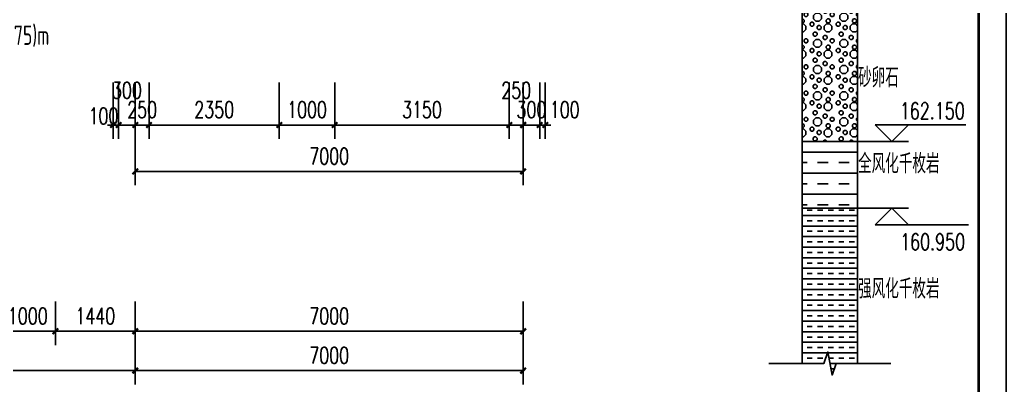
# Model space of a CAD drawing. Header units: millimetres. Extents: x -725 to 2274960, y -506 to 2980382.
# Drawn here: x 2057479 to 2075283, y 2667369 to 2673957 of the extents above; entities that cross this region are included whole.
import ezdxf

# ---------------------------------------------------------------- set-up
doc = ezdxf.new("R2010")
doc.units = ezdxf.units.MM
doc.header["$LTSCALE"] = 1000
doc.linetypes.add('DOTE', pattern=[2.42, 2, -0.2, 0.02, -0.2])
for name, color, linetype in [('DIM_ELEV', 3, 'Continuous'), ('DIM_LEAD', 3, 'Continuous'), ('DIM_SYMB', 3, 'Continuous'), ('DOTE', 1, 'DOTE'), ('E_OTHER', 7, 'Continuous'), ('PUB_DIM', 3, 'Continuous'), ('PUB_TITLE', 4, 'Continuous'), ('TWT_DIM', 3, 'Continuous'), ('YHG_文字', 7, 'Continuous'), ('YHJ_剖面_梁板', 4, 'Continuous')]:
    doc.layers.add(name, color=color, linetype=linetype)
doc.layers.add('管', color=1, linetype='Continuous', lineweight=30)
doc.styles.add('_TCH_DIM', font='SIMPLEX', dxfattribs={"bigfont": 'GBCBIG'})
doc.styles.add('_TCH_DIM_T3', font='SIMPLEX', dxfattribs={"width": 0.705882, "bigfont": 'GBCBIG'})
doc.styles.add('TSSD_Rein', font='tssdeng.shx', dxfattribs={"width": 0.7, "bigfont": 'hztxt.shx'})
doc.dimstyles.new('_TCH_ARCH_M_M&&100', dxfattribs={"dimtxt": 297.5, "dimasz": 100, "dimexe": 250, "dimexo": 300, "dimgap": 126.25, "dimtad": 1, "dimdec": 0, "dimzin": 0, "dimdsep": 46, "dimtxsty": '_TCH_DIM_T3', "dimblk": 'ARCHTICK', "dimcen": 0.09, "dimclrt": 7, "dimazin": 2, "dimtfac": 1, "dimtdec": 0, "dimtix": 1, "dimtmove": 2, "dimatfit": 3, "dimfxl": 75, "dimtolj": 1, "dimtzin": 0, "dimarcsym": 0})
doc.dimstyles.new('_TCH_ARCH_MM_M&&100', dxfattribs={"dimtxt": 297.5, "dimasz": 100, "dimexe": 250, "dimexo": 300, "dimgap": 126.25, "dimtad": 1, "dimdec": 0, "dimzin": 0, "dimdsep": 46, "dimtxsty": '_TCH_DIM_T3', "dimblk": 'ARCHTICK', "dimcen": 0.09, "dimclrt": 7, "dimazin": 2, "dimtfac": 1, "dimtdec": 0, "dimtix": 1, "dimtmove": 2, "dimatfit": 3, "dimfxl": 75, "dimtolj": 1, "dimtzin": 0, "dimarcsym": 0})
doc.dimstyles.new('_TWT_ARCH&&100', dxfattribs={"dimtxt": 297.5, "dimasz": 100, "dimexe": 250, "dimexo": 300, "dimgap": 126.25, "dimtad": 1, "dimdec": 0, "dimzin": 0, "dimdsep": 46, "dimtxsty": '_TCH_DIM_T3', "dimblk": 'ARCHTICK', "dimcen": 0.09, "dimclrt": 7, "dimazin": 2, "dimtfac": 1, "dimtdec": 0, "dimtix": 1, "dimtmove": 2, "dimatfit": 3, "dimfxl": 75, "dimtolj": 1, "dimtzin": 0, "dimarcsym": 0})

# ---------------------------------------------------------------- blocks, each defined once
blk = doc.blocks.new('HAYJZ A3')
blk.add_lwpolyline([(4975, -403417), (46975, -403417), (46975, -433117), (4975, -433117), (4975, -403417)])
at = {"const_width": 50}
blk.add_lwpolyline([(7475, -403917), (46475, -403917), (46475, -432617), (7475, -432617), (7475, -403917)], dxfattribs=at)
at = {"layer": 'PUB_TITLE'}
blk.add_lwpolyline([(4975, -433117), (46975, -433117), (46975, -403417), (4975, -403417)], close=True, dxfattribs=at)
blk = doc.blocks.new('30度')
at = {"layer": '管', "color": 8}
for p, q in [((-97, 216), (-130, 158)), ((-97, 216), (164, 66)), ((-130, 158), (-151, 76)), ((-151, 76), (-150, 13)), ((150, 34), (-151, 76)), ((-150, 13), (150, 13)), ((155, 50), (-130, 158)), ((155, 50), (150, 34)), ((150, 34), (150, 13)), ((164, 66), (155, 50))]:
    blk.add_line(p, q, dxfattribs=at)
blk.add_arc((255, 13), 255, 150, 180, dxfattribs=at)
blk = doc.blocks.new('WT')
at = {"layer": '管', "color": 8, "lineweight": -2}
for p, q in [((-300, -81), (-300, 0)), ((-300, 0), (0, 0)), ((0, -21), (-300, -81)), ((-238, -229), (-300, -81)), ((16, -59), (-238, -229)), ((45, -89), (-125, -343)), ((0, -21), (0, 0)), ((16, -59), (0, -21)), ((45, -89), (16, -59)), ((84, -105), (24, -405)), ((84, -105), (45, -89)), ((84, -105), (105, -105)), ((105, -405), (105, -105)), ((-125, -343), (-238, -229)), ((-125, -343), (24, -405)), ((105, -405), (24, -405))]:
    blk.add_line(p, q, dxfattribs=at)
blk.add_arc((105, 0), 255, 180, 270, dxfattribs=at)
blk = doc.blocks.new('底阀')
at = {"layer": '管', "color": 8}
for p, q in [((-220, -42), (-220, 0)), ((220, 0), (-220, 0)), ((220, -42), (220, 0)), ((220, -21), (-220, -21)), ((220, -42), (-220, -42)), ((-220, -149), (-220, -254)), ((-175, -42), (-210, -115)), ((175, -42), (210, -115)), ((220, -149), (220, -254)), ((-257, -294), (-257, -275)), ((-257, -275), (-242, -275)), ((-257, -294), (257, -294)), ((-257, -294), (-257, -312)), ((-257, -312), (0, -312)), ((257, -275), (-242, -275)), ((257, -312), (0, -312)), ((257, -294), (257, -275)), ((257, -294), (257, -312))]:
    blk.add_line(p, q, dxfattribs=at)
for centre, radius, start, end in [((-155, -149), 65, 147.7227, 180), ((155, -149), 65, 0, 32.2773), ((-242, -254), 21.7, 270, 0), ((0, -308), 220, 180.9108, 359.0892), ((242, -254), 21.7, 180, 270)]:
    blk.add_arc(centre, radius, start, end, dxfattribs=at)
blk = doc.blocks.new('GAGAGGSGHGWQRQ3WRQD')
at = {"layer": 'DOTE', "color": 8, "linetype": 'DOTE', "ltscale": 0.3, "elevation": 0}
for points in [[(672229, 27173), (674715, 27173)], [(682277, 23541), (683622, 23541)]]:
    blk.add_lwpolyline(points, dxfattribs=at)
at = {"layer": 'DOTE', "color": 8, "linetype": 'DOTE', "ltscale": 0.3}
blk.add_lwpolyline([(674843, 27135), (682149, 23576)], dxfattribs=at)
at = {"layer": '管', "color": 8, "const_width": 5, "elevation": 0}
for points in [[(672477, 27323), (674715, 27323)], [(672477, 27023), (674715, 27023)], [(682277, 23691), (683622, 23691)], [(682276, 23391), (683622, 23391)]]:
    blk.add_lwpolyline(points, dxfattribs=at)
at = {"layer": '管', "color": 8, "const_width": 5}
for points in [[(674920, 27269), (682242, 23695)], [(674745, 27020), (682071, 23441)], [(683727, 23286), (683727, 23286)], [(684027, 23286), (684027, 23286)]]:
    blk.add_lwpolyline(points, dxfattribs=at)
at = {"color": 8, "xscale": -1, "rotation": 90}
blk.add_blockref('WT', (683622, 23391), dxfattribs=at)
at = {"layer": 'E_OTHER', "color": 8, "rotation": 270}
blk.add_blockref('30度', (674702, 27169), dxfattribs=at)
at = {"layer": 'E_OTHER', "color": 8, "xscale": -0.999999999999999, "rotation": 239.9999999999992}
blk.add_blockref('30度', (682138, 23582), dxfattribs=at)
at = {"layer": 'E_OTHER', "color": 8}
blk.add_blockref('底阀', (683877, 23286), dxfattribs=at)
blk = doc.blocks.new('_ArchTick')
at = {"color": 0, "linetype": 'ByBlock', "const_width": 0.4}
blk.add_lwpolyline([(-0.5, -0.5), (0.5, 0.5)], dxfattribs=at)
blk = doc.blocks.new('*D123')
at = {"layer": 'Defpoints', "color": 0, "transparency": 16777216}
for p in [(2057124, 2669179), (2058124, 2669179), (2058124, 2668341)]:
    blk.add_point(p, dxfattribs=at)
at = {"layer": 'TWT_DIM', "color": 0, "lineweight": -2, "transparency": 16777216}
for p, q in [((2057124, 2668879), (2057124, 2668091)), ((2058124, 2668879), (2058124, 2668091)), ((2057124, 2668341), (2058124, 2668341))]:
    blk.add_line(p, q, dxfattribs=at)
at = {"layer": 'TWT_DIM', "color": 0, "lineweight": -2, "transparency": 16777216, "xscale": 100, "yscale": 100, "zscale": 100, "rotation": 180}
blk.add_blockref('_ArchTick', (2057124, 2668341), dxfattribs=at)
at = {"layer": 'TWT_DIM', "color": 0, "lineweight": -2, "transparency": 16777216, "xscale": 100, "yscale": 100, "zscale": 100}
blk.add_blockref('_ArchTick', (2058124, 2668341), dxfattribs=at)
at = {"layer": 'TWT_DIM', "color": 7, "transparency": 16777216, "insert": (2057624, 2668616), "char_height": 297.5, "attachment_point": 5, "style": '_TCH_DIM_T3'}
blk.add_mtext('\\A1;1000', dxfattribs=at)
blk = doc.blocks.new('*D124')
at = {"layer": 'Defpoints', "color": 0, "transparency": 16777216}
for p in [(2058124, 2669179), (2059564, 2669179), (2059564, 2668341)]:
    blk.add_point(p, dxfattribs=at)
at = {"layer": 'TWT_DIM', "color": 0, "lineweight": -2, "transparency": 16777216}
for p, q in [((2058124, 2668879), (2058124, 2668091)), ((2059564, 2668879), (2059564, 2668091)), ((2058124, 2668341), (2059564, 2668341))]:
    blk.add_line(p, q, dxfattribs=at)
at = {"layer": 'TWT_DIM', "color": 0, "lineweight": -2, "transparency": 16777216, "xscale": 100, "yscale": 100, "zscale": 100, "rotation": 180}
blk.add_blockref('_ArchTick', (2058124, 2668341), dxfattribs=at)
at = {"layer": 'TWT_DIM', "color": 0, "lineweight": -2, "transparency": 16777216, "xscale": 100, "yscale": 100, "zscale": 100}
blk.add_blockref('_ArchTick', (2059564, 2668341), dxfattribs=at)
at = {"layer": 'TWT_DIM', "color": 7, "transparency": 16777216, "insert": (2058844, 2668616), "char_height": 297.5, "attachment_point": 5, "style": '_TCH_DIM_T3'}
blk.add_mtext('\\A1;1440', dxfattribs=at)
blk = doc.blocks.new('*D125')
at = {"layer": 'Defpoints', "color": 0, "transparency": 16777216}
for p in [(2059564, 2669179), (2066564, 2669179), (2066564, 2668341)]:
    blk.add_point(p, dxfattribs=at)
at = {"layer": 'TWT_DIM', "color": 0, "lineweight": -2, "transparency": 16777216}
for p, q in [((2059564, 2668879), (2059564, 2668091)), ((2066564, 2668879), (2066564, 2668091)), ((2059564, 2668341), (2066564, 2668341))]:
    blk.add_line(p, q, dxfattribs=at)
at = {"layer": 'TWT_DIM', "color": 0, "lineweight": -2, "transparency": 16777216, "xscale": 100, "yscale": 100, "zscale": 100, "rotation": 180}
blk.add_blockref('_ArchTick', (2059564, 2668341), dxfattribs=at)
at = {"layer": 'TWT_DIM', "color": 0, "lineweight": -2, "transparency": 16777216, "xscale": 100, "yscale": 100, "zscale": 100}
blk.add_blockref('_ArchTick', (2066564, 2668341), dxfattribs=at)
at = {"layer": 'TWT_DIM', "color": 7, "transparency": 16777216, "insert": (2063064, 2668616), "char_height": 297.5, "attachment_point": 5, "style": '_TCH_DIM_T3'}
blk.add_mtext('\\A1;7000', dxfattribs=at)
blk = doc.blocks.new('*D126')
at = {"layer": 'Defpoints', "color": 0, "transparency": 16777216}
for p in [(2059564, 2668879), (2066564, 2668879), (2066564, 2667632)]:
    blk.add_point(p, dxfattribs=at)
at = {"layer": 'TWT_DIM', "color": 0, "lineweight": -2, "transparency": 16777216}
for p, q in [((2059564, 2668579), (2059564, 2667382)), ((2066564, 2668579), (2066564, 2667382)), ((2059564, 2667632), (2066564, 2667632))]:
    blk.add_line(p, q, dxfattribs=at)
at = {"layer": 'TWT_DIM', "color": 0, "lineweight": -2, "transparency": 16777216, "xscale": 100, "yscale": 100, "zscale": 100, "rotation": 180}
blk.add_blockref('_ArchTick', (2059564, 2667632), dxfattribs=at)
at = {"layer": 'TWT_DIM', "color": 0, "lineweight": -2, "transparency": 16777216, "xscale": 100, "yscale": 100, "zscale": 100}
blk.add_blockref('_ArchTick', (2066564, 2667632), dxfattribs=at)
at = {"layer": 'TWT_DIM', "color": 7, "transparency": 16777216, "insert": (2063064, 2667907), "char_height": 297.5, "attachment_point": 5, "style": '_TCH_DIM_T3'}
blk.add_mtext('\\A1;7000', dxfattribs=at)
blk = doc.blocks.new('*D127')
at = {"layer": 'Defpoints', "color": 0, "transparency": 16777216}
for p in [(2049564, 2668879), (2059564, 2668879), (2059564, 2667632)]:
    blk.add_point(p, dxfattribs=at)
at = {"layer": 'TWT_DIM', "color": 0, "lineweight": -2, "transparency": 16777216}
for p, q in [((2049564, 2668579), (2049564, 2667382)), ((2059564, 2668579), (2059564, 2667382)), ((2049564, 2667632), (2059564, 2667632))]:
    blk.add_line(p, q, dxfattribs=at)
at = {"layer": 'TWT_DIM', "color": 0, "lineweight": -2, "transparency": 16777216, "xscale": 100, "yscale": 100, "zscale": 100, "rotation": 180}
blk.add_blockref('_ArchTick', (2049564, 2667632), dxfattribs=at)
at = {"layer": 'TWT_DIM', "color": 0, "lineweight": -2, "transparency": 16777216, "xscale": 100, "yscale": 100, "zscale": 100}
blk.add_blockref('_ArchTick', (2059564, 2667632), dxfattribs=at)
at = {"layer": 'TWT_DIM', "color": 7, "transparency": 16777216, "insert": (2054564, 2667907), "char_height": 297.5, "attachment_point": 5, "style": '_TCH_DIM_T3'}
blk.add_mtext('\\A1;10000', dxfattribs=at)
blk = doc.blocks.new('*D299')
at = {"layer": 'Defpoints', "color": 0, "transparency": 16777216}
for p in [(2066864, 2673125), (2066964, 2673125), (2066964, 2672060)]:
    blk.add_point(p, dxfattribs=at)
at = {"layer": 'PUB_DIM', "color": 0, "lineweight": -2, "transparency": 16777216}
for p, q in [((2066864, 2672825), (2066864, 2671810)), ((2066964, 2672825), (2066964, 2671810)), ((2066864, 2672060), (2066764, 2672060)), ((2066864, 2672060), (2066964, 2672060)), ((2066964, 2672060), (2067064, 2672060))]:
    blk.add_line(p, q, dxfattribs=at)
at = {"layer": 'PUB_DIM', "color": 0, "lineweight": -2, "transparency": 16777216, "xscale": 100, "yscale": 100, "zscale": 100}
blk.add_blockref('_ArchTick', (2066864, 2672060), dxfattribs=at)
at = {"layer": 'PUB_DIM', "color": 0, "lineweight": -2, "transparency": 16777216, "xscale": 100, "yscale": 100, "zscale": 100, "rotation": 180}
blk.add_blockref('_ArchTick', (2066964, 2672060), dxfattribs=at)
at = {"layer": 'PUB_DIM', "color": 7, "transparency": 16777216, "insert": (2067314, 2672335), "char_height": 297.5, "attachment_point": 5, "style": '_TCH_DIM_T3'}
blk.add_mtext('\\A1;100', dxfattribs=at)
blk = doc.blocks.new('*D300')
at = {"layer": 'Defpoints', "color": 0, "transparency": 16777216}
for p in [(2066564, 2673125), (2066864, 2673125), (2066864, 2672060)]:
    blk.add_point(p, dxfattribs=at)
at = {"layer": 'PUB_DIM', "color": 0, "lineweight": -2, "transparency": 16777216}
for p, q in [((2066564, 2672825), (2066564, 2671810)), ((2066864, 2672825), (2066864, 2671810)), ((2066564, 2672060), (2066464, 2672060)), ((2066564, 2672060), (2066864, 2672060)), ((2066864, 2672060), (2066964, 2672060))]:
    blk.add_line(p, q, dxfattribs=at)
at = {"layer": 'PUB_DIM', "color": 0, "lineweight": -2, "transparency": 16777216, "xscale": 100, "yscale": 100, "zscale": 100}
blk.add_blockref('_ArchTick', (2066564, 2672060), dxfattribs=at)
at = {"layer": 'PUB_DIM', "color": 0, "lineweight": -2, "transparency": 16777216, "xscale": 100, "yscale": 100, "zscale": 100, "rotation": 180}
blk.add_blockref('_ArchTick', (2066864, 2672060), dxfattribs=at)
at = {"layer": 'PUB_DIM', "color": 7, "transparency": 16777216, "insert": (2066714, 2672335), "char_height": 297.5, "attachment_point": 5, "style": '_TCH_DIM_T3'}
blk.add_mtext('\\A1;300', dxfattribs=at)
blk = doc.blocks.new('*D301')
at = {"layer": 'Defpoints', "color": 0, "transparency": 16777216}
for p in [(2066314, 2673125), (2066564, 2673125), (2066564, 2672060)]:
    blk.add_point(p, dxfattribs=at)
at = {"layer": 'PUB_DIM', "color": 0, "lineweight": -2, "transparency": 16777216}
for p, q in [((2066314, 2672825), (2066314, 2671810)), ((2066564, 2672825), (2066564, 2671810)), ((2066314, 2672060), (2066214, 2672060)), ((2066314, 2672060), (2066564, 2672060)), ((2066564, 2672060), (2066664, 2672060))]:
    blk.add_line(p, q, dxfattribs=at)
at = {"layer": 'PUB_DIM', "color": 0, "lineweight": -2, "transparency": 16777216, "xscale": 100, "yscale": 100, "zscale": 100}
blk.add_blockref('_ArchTick', (2066314, 2672060), dxfattribs=at)
at = {"layer": 'PUB_DIM', "color": 0, "lineweight": -2, "transparency": 16777216, "xscale": 100, "yscale": 100, "zscale": 100, "rotation": 180}
blk.add_blockref('_ArchTick', (2066564, 2672060), dxfattribs=at)
at = {"layer": 'PUB_DIM', "color": 7, "transparency": 16777216, "insert": (2066439, 2672685), "char_height": 297.5, "attachment_point": 5, "style": '_TCH_DIM_T3'}
blk.add_mtext('\\A1;250', dxfattribs=at)
blk = doc.blocks.new('*D302')
at = {"layer": 'Defpoints', "color": 0, "transparency": 16777216}
for p in [(2063164, 2673125), (2066314, 2673125), (2066314, 2672060)]:
    blk.add_point(p, dxfattribs=at)
at = {"layer": 'PUB_DIM', "color": 0, "lineweight": -2, "transparency": 16777216}
for p, q in [((2063164, 2672825), (2063164, 2671810)), ((2066314, 2672825), (2066314, 2671810)), ((2063164, 2672060), (2066314, 2672060))]:
    blk.add_line(p, q, dxfattribs=at)
at = {"layer": 'PUB_DIM', "color": 0, "lineweight": -2, "transparency": 16777216, "xscale": 100, "yscale": 100, "zscale": 100, "rotation": 180}
blk.add_blockref('_ArchTick', (2063164, 2672060), dxfattribs=at)
at = {"layer": 'PUB_DIM', "color": 0, "lineweight": -2, "transparency": 16777216, "xscale": 100, "yscale": 100, "zscale": 100}
blk.add_blockref('_ArchTick', (2066314, 2672060), dxfattribs=at)
at = {"layer": 'PUB_DIM', "color": 7, "transparency": 16777216, "insert": (2064739, 2672335), "char_height": 297.5, "attachment_point": 5, "style": '_TCH_DIM_T3'}
blk.add_mtext('\\A1;3150', dxfattribs=at)
blk = doc.blocks.new('*D303')
at = {"layer": 'Defpoints', "color": 0, "transparency": 16777216}
for p in [(2062164, 2673125), (2063164, 2673125), (2063164, 2672060)]:
    blk.add_point(p, dxfattribs=at)
at = {"layer": 'PUB_DIM', "color": 0, "lineweight": -2, "transparency": 16777216}
for p, q in [((2062164, 2672825), (2062164, 2671810)), ((2063164, 2672825), (2063164, 2671810)), ((2062164, 2672060), (2063164, 2672060))]:
    blk.add_line(p, q, dxfattribs=at)
at = {"layer": 'PUB_DIM', "color": 0, "lineweight": -2, "transparency": 16777216, "xscale": 100, "yscale": 100, "zscale": 100, "rotation": 180}
blk.add_blockref('_ArchTick', (2062164, 2672060), dxfattribs=at)
at = {"layer": 'PUB_DIM', "color": 0, "lineweight": -2, "transparency": 16777216, "xscale": 100, "yscale": 100, "zscale": 100}
blk.add_blockref('_ArchTick', (2063164, 2672060), dxfattribs=at)
at = {"layer": 'PUB_DIM', "color": 7, "transparency": 16777216, "insert": (2062664, 2672335), "char_height": 297.5, "attachment_point": 5, "style": '_TCH_DIM_T3'}
blk.add_mtext('\\A1;1000', dxfattribs=at)
blk = doc.blocks.new('*D304')
at = {"layer": 'Defpoints', "color": 0, "transparency": 16777216}
for p in [(2059814, 2673125), (2062164, 2673125), (2062164, 2672060)]:
    blk.add_point(p, dxfattribs=at)
at = {"layer": 'PUB_DIM', "color": 0, "lineweight": -2, "transparency": 16777216}
for p, q in [((2059814, 2672825), (2059814, 2671810)), ((2062164, 2672825), (2062164, 2671810)), ((2059814, 2672060), (2062164, 2672060))]:
    blk.add_line(p, q, dxfattribs=at)
at = {"layer": 'PUB_DIM', "color": 0, "lineweight": -2, "transparency": 16777216, "xscale": 100, "yscale": 100, "zscale": 100, "rotation": 180}
blk.add_blockref('_ArchTick', (2059814, 2672060), dxfattribs=at)
at = {"layer": 'PUB_DIM', "color": 0, "lineweight": -2, "transparency": 16777216, "xscale": 100, "yscale": 100, "zscale": 100}
blk.add_blockref('_ArchTick', (2062164, 2672060), dxfattribs=at)
at = {"layer": 'PUB_DIM', "color": 7, "transparency": 16777216, "insert": (2060989, 2672335), "char_height": 297.5, "attachment_point": 5, "style": '_TCH_DIM_T3'}
blk.add_mtext('\\A1;2350', dxfattribs=at)
blk = doc.blocks.new('*D305')
at = {"layer": 'Defpoints', "color": 0, "transparency": 16777216}
for p in [(2059564, 2673125), (2059814, 2673125), (2059814, 2672060)]:
    blk.add_point(p, dxfattribs=at)
at = {"layer": 'PUB_DIM', "color": 0, "lineweight": -2, "transparency": 16777216}
for p, q in [((2059564, 2672825), (2059564, 2671810)), ((2059814, 2672825), (2059814, 2671810)), ((2059564, 2672060), (2059464, 2672060)), ((2059564, 2672060), (2059814, 2672060)), ((2059814, 2672060), (2059914, 2672060))]:
    blk.add_line(p, q, dxfattribs=at)
at = {"layer": 'PUB_DIM', "color": 0, "lineweight": -2, "transparency": 16777216, "xscale": 100, "yscale": 100, "zscale": 100}
blk.add_blockref('_ArchTick', (2059564, 2672060), dxfattribs=at)
at = {"layer": 'PUB_DIM', "color": 0, "lineweight": -2, "transparency": 16777216, "xscale": 100, "yscale": 100, "zscale": 100, "rotation": 180}
blk.add_blockref('_ArchTick', (2059814, 2672060), dxfattribs=at)
at = {"layer": 'PUB_DIM', "color": 7, "transparency": 16777216, "insert": (2059689, 2672335), "char_height": 297.5, "attachment_point": 5, "style": '_TCH_DIM_T3'}
blk.add_mtext('\\A1;250', dxfattribs=at)
blk = doc.blocks.new('*D306')
at = {"layer": 'Defpoints', "color": 0, "transparency": 16777216}
for p in [(2059264, 2673125), (2059564, 2673125), (2059564, 2672060)]:
    blk.add_point(p, dxfattribs=at)
at = {"layer": 'PUB_DIM', "color": 0, "lineweight": -2, "transparency": 16777216}
for p, q in [((2059264, 2672825), (2059264, 2671810)), ((2059564, 2672825), (2059564, 2671810)), ((2059264, 2672060), (2059564, 2672060))]:
    blk.add_line(p, q, dxfattribs=at)
at = {"layer": 'PUB_DIM', "color": 0, "lineweight": -2, "transparency": 16777216, "xscale": 100, "yscale": 100, "zscale": 100, "rotation": 180}
blk.add_blockref('_ArchTick', (2059264, 2672060), dxfattribs=at)
at = {"layer": 'PUB_DIM', "color": 0, "lineweight": -2, "transparency": 16777216, "xscale": 100, "yscale": 100, "zscale": 100}
blk.add_blockref('_ArchTick', (2059564, 2672060), dxfattribs=at)
at = {"layer": 'PUB_DIM', "color": 7, "transparency": 16777216, "insert": (2059414, 2672685), "char_height": 297.5, "attachment_point": 5, "style": '_TCH_DIM_T3'}
blk.add_mtext('\\A1;300', dxfattribs=at)
blk = doc.blocks.new('*D307')
at = {"layer": 'Defpoints', "color": 0, "transparency": 16777216}
for p in [(2059164, 2673125), (2059264, 2673125), (2059264, 2672060)]:
    blk.add_point(p, dxfattribs=at)
at = {"layer": 'PUB_DIM', "color": 0, "lineweight": -2, "transparency": 16777216}
for p, q in [((2059164, 2672825), (2059164, 2671810)), ((2059264, 2672825), (2059264, 2671810)), ((2059164, 2672060), (2059064, 2672060)), ((2059164, 2672060), (2059264, 2672060)), ((2059264, 2672060), (2059364, 2672060))]:
    blk.add_line(p, q, dxfattribs=at)
at = {"layer": 'PUB_DIM', "color": 0, "lineweight": -2, "transparency": 16777216, "xscale": 100, "yscale": 100, "zscale": 100}
blk.add_blockref('_ArchTick', (2059164, 2672060), dxfattribs=at)
at = {"layer": 'PUB_DIM', "color": 0, "lineweight": -2, "transparency": 16777216, "xscale": 100, "yscale": 100, "zscale": 100, "rotation": 180}
blk.add_blockref('_ArchTick', (2059264, 2672060), dxfattribs=at)
at = {"layer": 'PUB_DIM', "color": 7, "transparency": 16777216, "insert": (2058991, 2672223), "char_height": 297.5, "attachment_point": 5, "style": '_TCH_DIM_T3'}
blk.add_mtext('\\A1;100', dxfattribs=at)
blk = doc.blocks.new('*D376')
at = {"layer": 'Defpoints', "color": 0, "transparency": 16777216}
for p in [(2059564, 2672825), (2066564, 2672825), (2066564, 2671223)]:
    blk.add_point(p, dxfattribs=at)
at = {"layer": 'PUB_DIM', "color": 0, "lineweight": -2, "transparency": 16777216}
for p, q in [((2059564, 2672525), (2059564, 2670973)), ((2066564, 2672525), (2066564, 2670973)), ((2059564, 2671223), (2066564, 2671223))]:
    blk.add_line(p, q, dxfattribs=at)
at = {"layer": 'PUB_DIM', "color": 0, "lineweight": -2, "transparency": 16777216, "xscale": 100, "yscale": 100, "zscale": 100, "rotation": 180}
blk.add_blockref('_ArchTick', (2059564, 2671223), dxfattribs=at)
at = {"layer": 'PUB_DIM', "color": 0, "lineweight": -2, "transparency": 16777216, "xscale": 100, "yscale": 100, "zscale": 100}
blk.add_blockref('_ArchTick', (2066564, 2671223), dxfattribs=at)
at = {"layer": 'PUB_DIM', "color": 7, "transparency": 16777216, "insert": (2063064, 2671498), "char_height": 297.5, "attachment_point": 5, "style": '_TCH_DIM_T3'}
blk.add_mtext('\\A1;7000', dxfattribs=at)

msp = doc.modelspace()

# ---------------------------------------------------------------- hatches: boundary and pattern name
at = {"layer": 'YHJ_剖面_梁板'}
h = msp.add_hatch(dxfattribs=at)
h.set_pattern_fill('石料_12', color=8, scale=1500, pattern_type=2)
h.set_pattern_definition([(0, (0, 0), (0, 472.440936), [29.52756, -442.91338]), (45, (29.53, 0), (-236.220468, 236.220468), [29.52756, -304.53863]), (135, (0, 0), (-236.220468, -236.220468), [29.52756, -304.53863]), (90, (50.4, 20.9), (-472.440936, 3e-14), [29.52756, -442.91338]), (90, (-20.9, 20.9), (-472.440936, 3e-14), [29.52756, -442.91338]), (315, (29.53, 71.3), (236.220468, 236.220468), [29.52756, -304.53863]), (225, (0, 71.3), (236.220468, -236.220468), [29.52756, -304.53863]), (0, (0, 71.3), (0, 472.440936), [29.52756, -442.91338]), (0, (236.2, -236.2), (0, 472.440936), [29.52756, -442.91338]), (0, (236.2, -164.93), (0, 472.440936), [29.52756, -442.91338]), (90, (215.34, -215.34), (-472.440936, 3e-14), [29.52756, -442.91338]), (90, (286.63, -215.34), (-472.440936, 3e-14), [29.52756, -442.91338]), (0, (-90, 195), (0, 472.440945), [59.05512, -413.385825]), (45, (-30.94, 195), (4e-14, 472.44095), [59.05512, -609.07728]), (135, (-90, 195), (-472.44095, 4e-14), [59.05512, -609.07728]), (90, (10.8, 236.76), (-472.440945, 3e-14), [59.05512, -413.385825]), (90, (-131.76, 236.76), (-472.440945, 3e-14), [59.05512, -413.385825]), (315, (-30.94, 337.57), (472.44095, -8e-14), [59.05512, -609.07728]), (225, (-90, 337.57), (-8e-14, -472.44095), [59.05512, -609.07728]), (0, (-90, 337.57), (0, 472.440945), [59.05512, -413.385825]), (0, (195, 390), (0, 472.440945), [59.05512, -413.385825]), (45, (254.06, 390), (4e-14, 472.44095), [59.05512, -609.07728]), (135, (195, 390), (-472.44095, 4e-14), [59.05512, -609.07728]), (90, (295.8, 431.76), (-472.440945, 3e-14), [59.05512, -413.385825]), (90, (153.24, 431.76), (-472.440945, 3e-14), [59.05512, -413.385825]), (315, (254.06, 532.57), (472.44095, -8e-14), [59.05512, -609.07728]), (225, (195, 532.57), (-8e-14, -472.44095), [59.05512, -609.07728]), (0, (195, 532.57), (0, 472.440945), [59.05512, -413.385825]), (0, (345, 60), (0, 472.440936), [29.52756, -442.91338]), (45, (374.53, 60), (-236.220468, 236.220468), [29.52756, -304.53863]), (135, (345, 60), (-236.220468, -236.220468), [29.52756, -304.53863]), (90, (395.4, 80.9), (-472.440936, 3e-14), [29.52756, -442.91338]), (90, (324.1, 80.9), (-472.440936, 3e-14), [29.52756, -442.91338]), (315, (374.53, 131.3), (236.220468, 236.220468), [29.52756, -304.53863]), (225, (345, 131.3), (236.220468, -236.220468), [29.52756, -304.53863]), (0, (345, 131.3), (0, 472.440936), [29.52756, -442.91338]), (0, (581.2, -176.2), (0, 472.440936), [29.52756, -442.91338]), (0, (581.2, -104.93), (0, 472.440936), [29.52756, -442.91338]), (90, (560.34, -155.34), (-472.440936, 3e-14), [29.52756, -442.91338]), (90, (631.63, -155.34), (-472.440936, 3e-14), [29.52756, -442.91338]), (0, (165, 120), (0, 472.440936), [29.52756, -442.91338]), (45, (194.53, 120), (-236.220468, 236.220468), [29.52756, -304.53863]), (135, (165, 120), (-236.220468, -236.220468), [29.52756, -304.53863]), (90, (215.4, 140.9), (-472.440936, 3e-14), [29.52756, -442.91338]), (90, (144.1, 140.9), (-472.440936, 3e-14), [29.52756, -442.91338]), (315, (194.53, 191.3), (236.220468, 236.220468), [29.52756, -304.53863]), (225, (165, 191.3), (236.220468, -236.220468), [29.52756, -304.53863]), (0, (165, 191.3), (0, 472.440936), [29.52756, -442.91338]), (0, (401.2, -116.2), (0, 472.440936), [29.52756, -442.91338]), (0, (401.2, -44.93), (0, 472.440936), [29.52756, -442.91338]), (90, (380.34, -95.34), (-472.440936, 3e-14), [29.52756, -442.91338]), (90, (451.63, -95.34), (-472.440936, 3e-14), [29.52756, -442.91338])])
h.paths.add_polyline_path([(2071601.0452, 2674260.7246), (2072601.0452, 2674260.7246), (2072601.0452, 2671760.7246), (2071601.0452, 2671760.7246)])
h = msp.add_hatch(dxfattribs=at)
h.set_pattern_fill('TRANS', color=8, scale=200)
h.set_pattern_definition([(0, (0, 0), (0, 381), []), (0, (0, 190.5), (0, 381), [190.5, -190.5])])
h.paths.add_polyline_path([(2071601.0452, 2671760.7246), (2072601.0452, 2671760.7246), (2072601.0452, 2670560.7246), (2071601.0452, 2670560.7246)])
h = msp.add_hatch(dxfattribs=at)
h.set_pattern_fill('TRANS', color=8, scale=100)
h.set_pattern_definition([(0, (0, 0), (0, 190.5), []), (0, (0, 95.25), (0, 190.5), [95.25, -95.25])])
h.paths.add_polyline_path([(2072213.5452, 2667760.7246), (2072601.0452, 2667760.7246), (2072601.0452, 2670560.7246), (2071601.0452, 2670560.7246), (2071601.0452, 2667760.7246), (2071988.5452, 2667760.7246), (2072064.979, 2667970.7246), (2072139.0363, 2667550.7246)])

# ---------------------------------------------------------------- linework, layer by layer
at = {"layer": 'DIM_ELEV'}
for p, q in [((2073218.6503, 2671760.7246), (2072918.6503, 2672060.7246)), ((2072918.6503, 2672060.7246), (2074552.6503, 2672060.7246)), ((2073218.6503, 2671760.7246), (2073518.6503, 2672060.7246)), ((2072601.0452, 2671760.7246), (2073518.6503, 2671760.7246)), ((2072601.0452, 2670560.7246), (2073518.6503, 2670560.7246)), ((2073218.6503, 2670560.7246), (2072918.6503, 2670260.7246)), ((2073218.6503, 2670560.7246), (2073518.6503, 2670260.7246)), ((2072918.6503, 2670260.7246), (2074598.6503, 2670260.7246))]:
    msp.add_line(p, q, dxfattribs=at)
at = {"layer": 'DIM_SYMB'}
msp.add_lwpolyline([(2071001.0452, 2667760.7246), (2071988.5452, 2667760.7246), (2072064.979, 2667970.7246), (2072139.0363, 2667550.7246), (2072213.5452, 2667760.7246), (2073201.0452, 2667760.7246)], dxfattribs=at)
at = {"layer": 'YHJ_剖面_梁板'}
for points in [[(2071601.0452, 2674260.7246), (2072601.0452, 2674260.7246), (2072601.0452, 2671760.7246), (2071601.0452, 2671760.7246)], [(2071601.0452, 2671760.7246), (2072601.0452, 2671760.7246), (2072601.0452, 2670560.7246), (2071601.0452, 2670560.7246)]]:
    msp.add_lwpolyline(points, close=True, dxfattribs=at)
msp.add_lwpolyline([(2071601.0452, 2667760.7246), (2071601.0452, 2670560.7246), (2072601.0452, 2670560.7246), (2072601.0452, 2667760.7246)], dxfattribs=at)

# ---------------------------------------------------------------- block references
msp.add_blockref('HAYJZ A3', (2028308.4813, 3089449.0067))
at = {"layer": 'YHJ_剖面_梁板', "xscale": -1}
msp.add_blockref('GAGAGGSGHGWQRQ3WRQD', (2732339.4136, 2649267.819), dxfattribs=at)

# ---------------------------------------------------------------- texts
at = {"layer": 'DIM_ELEV', "color": 7, "style": '_TCH_DIM', "width": 0.705882}
for s, p in [('162.150', (2073362.6503, 2672165.7246)), ('160.950', (2073368.6503, 2669805.7246))]:
    msp.add_text(s, height=297.5, dxfattribs=at).set_placement(p)
at = {"layer": 'DIM_LEAD', "color": 7, "style": 'TSSD_Rein', "width": 0.7}
msp.add_text('166.830(166.775)m', height=350, dxfattribs=at).set_placement((2055572.9901, 2673503.1382))
at = {"layer": 'YHG_文字', "style": 'TSSD_Rein', "width": 0.7}
for s, p in [('砂卵石', (2072608.92, 2672740.7357)), ('全风化千枚岩', (2072608.92, 2671188.642)), ('强风化千枚岩', (2072608.92, 2668933.326))]:
    msp.add_text(s, height=350, dxfattribs=at).set_placement(p)

# ---------------------------------------------------------------- dimensions: what is measured, and where the dimension line sits
at = {"layer": 'PUB_DIM'}
for base, p1, p2, picture, middle in [((2059264.2216, 2672060.4646), (2059164.2216, 2673125.2305), (2059264.2216, 2673125.2305), '*D307', (2058991.2011, 2672222.7471)), ((2059564.2216, 2672060.4646), (2059264.2216, 2673125.2305), (2059564.2216, 2673125.2305), '*D306', (2059414.2216, 2672685.4646)), ((2066564.2216, 2672060.4646), (2066314.2216, 2673125.2305), (2066564.2216, 2673125.2305), '*D301', (2066439.2216, 2672685.4646)), ((2066964.2216, 2672060.4646), (2066864.2216, 2673125.2305), (2066964.2216, 2673125.2305), '*D299', (2067314.2216, 2672335.4646))]:
    dim = msp.add_linear_dim(base=base, p1=p1, p2=p2, angle=0, dimstyle='_TCH_ARCH_M_M&&100', dxfattribs=at)
    dim.commit()
    dim.dimension.update_dxf_attribs({"geometry": picture, "text_midpoint": middle, "dimtype": 161})
for p1, p2, distance, dimstyle, picture, middle in [((2059564.2216, 2673125.2305), (2059814.2216, 2673125.2305), -1064.7659, '_TCH_ARCH_M_M&&100', '*D305', (2059689.2216, 2672335.4646)), ((2059814.2216, 2673125.2305), (2062164.2216, 2673125.2305), -1064.7659, '_TCH_ARCH_M_M&&100', '*D304', (2060989.2216, 2672335.4646)), ((2062164.2216, 2673125.2305), (2063164.2216, 2673125.2305), -1064.7659, '_TCH_ARCH_M_M&&100', '*D303', (2062664.2216, 2672335.4646)), ((2063164.2216, 2673125.2305), (2066314.2216, 2673125.2305), -1064.7659, '_TCH_ARCH_M_M&&100', '*D302', (2064739.2216, 2672335.4646)), ((2066564.2216, 2673125.2305), (2066864.2216, 2673125.2305), -1064.7659, '_TCH_ARCH_M_M&&100', '*D300', (2066714.2216, 2672335.4646)), ((2059564.2216, 2672825.2305), (2066564.2216, 2672825.2305), -1602.5537, '_TCH_ARCH_MM_M&&100', '*D376', (2063064.2216, 2671497.6768))]:
    dim = msp.add_aligned_dim(p1=p1, p2=p2, distance=distance, dimstyle=dimstyle, dxfattribs=at)
    dim.commit()
    dim.dimension.update_dxf_attribs({"geometry": picture, "text_midpoint": middle})
at = {"layer": 'TWT_DIM'}
for p1, p2, distance, picture, middle in [((2057124.2437, 2669179.2484), (2058124.2437, 2669179.2484), -838.1153, '*D123', (2057624.2437, 2668616.1331)), ((2058124.2437, 2669179.2484), (2059564.2216, 2669179.2484), -838.1153, '*D124', (2058844.2327, 2668616.1331)), ((2059564.2216, 2669179.2484), (2066564.2216, 2669179.2484), -838.1153, '*D125', (2063064.2216, 2668616.1331)), ((2049564.2216, 2668879.2484), (2059564.2216, 2668879.2484), -1247.5292, '*D127', (2054564.2216, 2667906.7192)), ((2059564.2216, 2668879.2484), (2066564.2216, 2668879.2484), -1247.5292, '*D126', (2063064.2216, 2667906.7192))]:
    dim = msp.add_aligned_dim(p1=p1, p2=p2, distance=distance, dimstyle='_TWT_ARCH&&100', dxfattribs=at)
    dim.commit()
    dim.dimension.update_dxf_attribs({"geometry": picture, "text_midpoint": middle})

doc.saveas('drawing.dxf')
